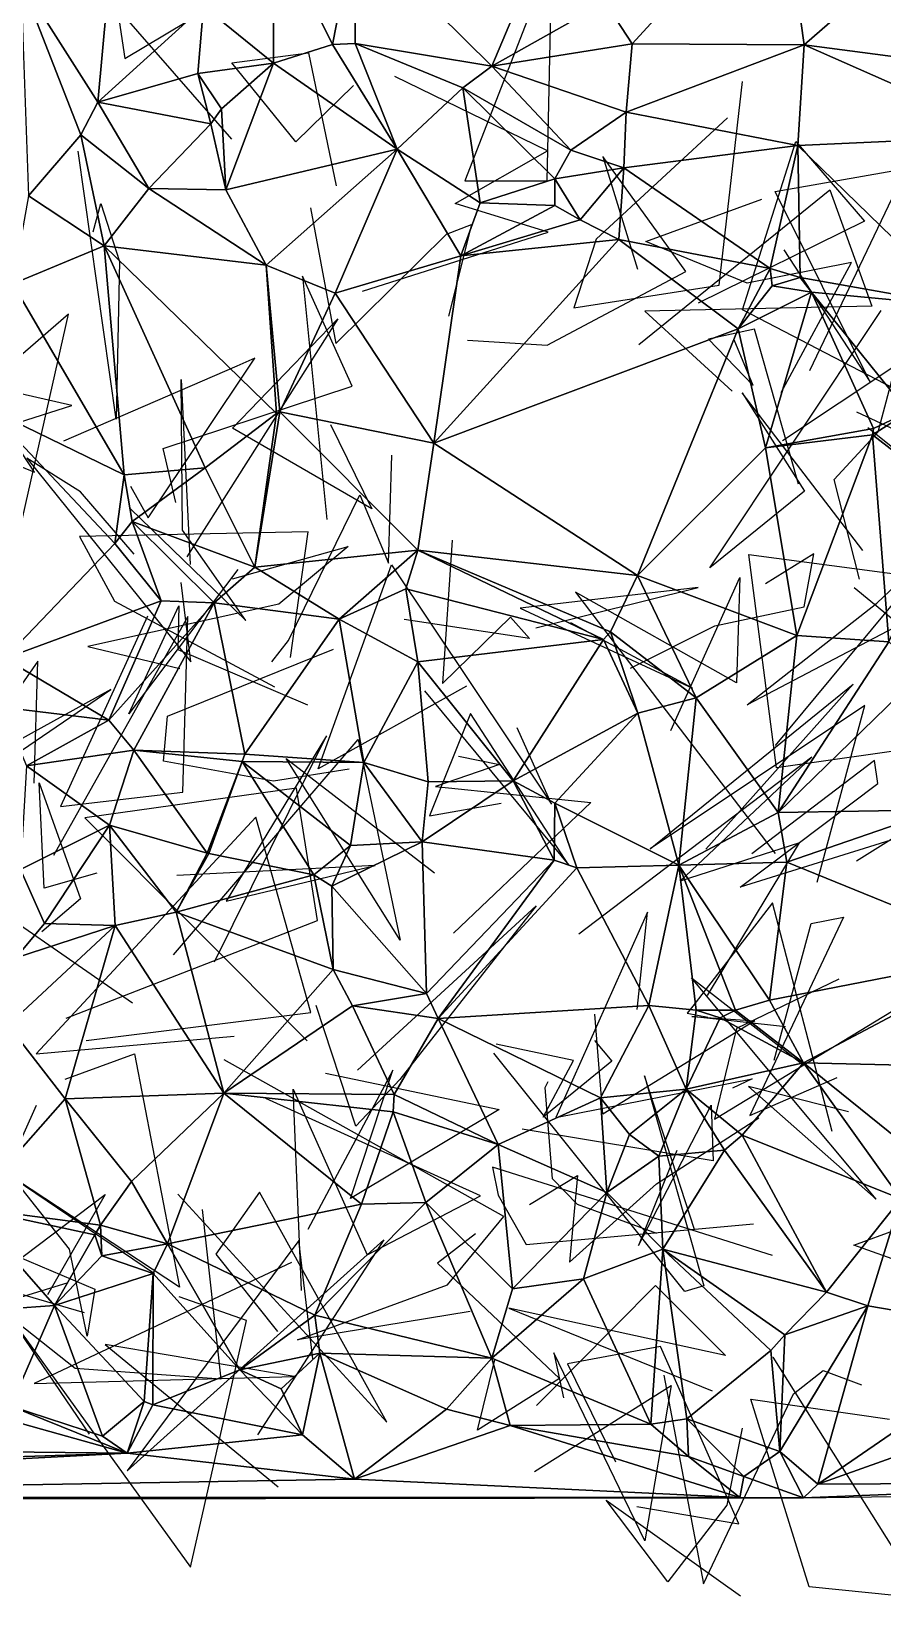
# Model space of a CAD drawing. Header units: metres. Extents: x -15.8 to 15.9, y -15.9 to 15.9.
# Drawn here: x 2.68 to 8.56, y -15.68 to -4.84 of the extents above; entities that cross this region are included whole.
import ezdxf

# ---------------------------------------------------------------- set-up
doc = ezdxf.new("R2010")
doc.units = ezdxf.units.M
doc.layers.add('CRACKS', color=1, linetype='Continuous')
doc.layers.add('STREET_MESH', color=7, linetype='Continuous')

msp = doc.modelspace()

# ---------------------------------------------------------------- linework, layer by layer
at = {"layer": 'CRACKS'}
for points in [[(4.065, -5.584, 0.1), (3.146, -4.529, 0.1), (3.208, -4.244, 0.1), (3.326, -5.026, 0.1), (4.326, -4.428, 0.1)], [(5.727, -4.604, 0.1), (6.26, -4.371, 0.1), (5.677, -5.872, 0.1), (6.245, -5.873, 0.1), (6.277, -4.381, 0.1)], [(4.907, -5.214, 0.1), (4.507, -5.602, 0.1), (4.064, -5.056, 0.1), (4.596, -4.987, 0.1), (4.787, -5.908, 0.1)], [(4.968, -6.635, 0.1), (6.252, -6.228, 0.1), (5.61, -6.029, 0.1), (6.248, -5.664, 0.1), (5.192, -5.15, 0.1)], [(7.492, -5.437, 0.1), (6.583, -6.276, 0.1), (6.429, -6.75, 0.1), (7.433, -6.594, 0.1), (7.595, -5.186, 0.1)], [(8.868, -7.425, 0.1), (7.596, -6.764, 0.1), (7.964, -5.601, 0.1), (8.439, -6.152, 0.1), (7.29, -6.719, 0.1)], [(3.107, -6.224, 0.1), (3.159, -6.028, 0.1), (3.289, -6.431, 0.1), (3.266, -7.521, 0.1), (3.004, -5.668, 0.1)], [(5.695, -6.974, 0.1), (6.246, -7.008, 0.1), (7.204, -6.5, 0.1), (6.629, -5.703, 0.1), (6.87, -6.482, 0.1)], [(7.881, -6.349, 0.1), (8.475, -7.26, 0.1), (7.822, -5.945, 0.1), (8.726, -5.787, 0.1), (8.059, -7.185, 0.1)], [(6.878, -7.005, 0.1), (8.2, -5.934, 0.1), (8.489, -6.739, 0.1), (6.92, -6.773, 0.1), (7.524, -7.327, 0.1)], [(4.609, -6.058, 0.1), (4.783, -6.997, 0.1), (5.55, -6.242, 0.1), (5.722, -6.174, 0.1), (5.562, -6.809, 0.1)], [(7.863, -7.336, 0.1), (8.348, -6.437, 0.1), (7.627, -6.58, 0.1), (6.928, -6.292, 0.1), (7.728, -5.998, 0.1)], [(3.679, -8.096, 0.1), (3.59, -7.722, 0.1), (4.897, -7.292, 0.1), (4.554, -6.531, 0.1), (4.722, -8.214, 0.1)], [(1.82, -7.788, 0.1), (2.959, -7.425, 0.1), (1.254, -7.036, 0.1), (1.113, -8.24, 0.1), (2.16, -6.653, 0.1)], [(2.012, -6.615, 0.1), (1.643, -7.448, 0.1), (2.7, -7.887, 0.1), (2.401, -7.432, 0.1), (1.93, -6.822, 0.1)], [(2.584, -8.358, 0.1), (2.937, -6.795, 0.1), (1.479, -8.058, 0.1), (1.813, -7.923, 0.1), (1.452, -8.32, 0.1)], [(8.428, -8.428, 0.1), (7.594, -7.337, 0.1), (8.023, -8.019, 0.1), (7.37, -8.548, 0.1), (8.554, -6.769, 0.1)], [(4.747, -7.558, 0.1), (5.034, -8.141, 0.1), (4.069, -7.582, 0.1), (4.799, -6.827, 0.1), (3.755, -8.471, 0.1)], [(7.983, -7.969, 0.1), (7.679, -6.897, 0.1), (7.36, -6.967, 0.1), (7.669, -7.287, 0.1), (7.538, -6.972, 0.1)], [(3.364, -7.984, 0.1), (3.486, -8.202, 0.1), (4.225, -7.099, 0.1), (4.099, -7.153, 0.1), (2.901, -7.673, 0.1)], [(8.404, -8.626, 0.1), (8.228, -7.938, 0.1), (8.533, -7.607, 0.1), (8.655, -7.148, 0.1), (7.873, -7.671, 0.1)], [(3.364, -8.139, 0.1), (4.163, -8.912, 0.1), (3.725, -8.288, 0.1), (3.716, -7.245, 0.1), (3.778, -8.526, 0.1)], [(8.384, -7.47, 0.1), (9.69, -8.078, 0.1), (8.926, -7.226, 0.1), (9.507, -8.416, 0.1), (8.461, -7.58, 0.1)], [(3.389, -8.453, 0.1), (3.02, -8.023, 0.1), (2.649, -7.789, 0.1), (3.782, -9.199, 0.1), (3.715, -8.649, 0.1)], [(4.341, -9.198, 0.1), (4.457, -9.05, 0.1), (4.949, -8.043, 0.1), (5.149, -8.515, 0.1), (5.172, -7.77, 0.1)], [(4.471, -9.168, 0.1), (4.592, -8.299, 0.1), (3.011, -8.332, 0.1), (3.254, -8.779, 0.1), (4.361, -9.37, 0.1)], [(8.689, -8.937, 0.1), (7.628, -9.495, 0.1), (8.524, -8.792, 0.1), (9.059, -8.286, 0.1), (7.821, -9.776, 0.1)], [(4.07, -8.624, 0.1), (4.869, -8.401, 0.1), (4.391, -8.8, 0.1), (3.07, -9.092, 0.1), (3.706, -9.243, 0.1)], [(5.588, -8.356, 0.1), (5.521, -9.347, 0.1), (5.991, -8.89, 0.1), (6.123, -9.036, 0.1), (5.257, -8.905, 0.1)], [(6.821, -9.241, 0.1), (7.405, -8.949, 0.1), (8.022, -8.818, 0.1), (8.088, -8.451, 0.1), (7.754, -8.659, 0.1)], [(4.106, -8.559, 0.1), (3.354, -9.557, 0.1), (3.699, -8.81, 0.1), (3.691, -9.112, 0.1), (4.588, -9.495, 0.1)], [(5.688, -9.366, 0.1), (4.661, -9.938, 0.1), (5.169, -8.528, 0.1), (6.276, -10.183, 0.1), (6.037, -9.654, 0.1)], [(8.367, -8.684, 0.1), (9.583, -9.681, 0.1), (7.831, -9.931, 0.1), (7.639, -8.455, 0.1), (9.36, -8.684, 0.1)], [(7.099, -9.672, 0.1), (7.577, -8.616, 0.1), (7.553, -9.343, 0.1), (6.441, -8.716, 0.1), (7.821, -10.522, 0.1)], [(6.167, -8.964, 0.1), (7.289, -8.685, 0.1), (6.058, -8.826, 0.1), (7.249, -9.381, 0.1), (6.408, -8.928, 0.1)], [(3.483, -8.882, 0.1), (2.881, -10.198, 0.1), (3.726, -10.098, 0.1), (3.761, -8.885, 0.1), (2.832, -10.537, 0.1)], [(2.699, -10.036, 0.1), (2.724, -9.194, 0.1), (2.004, -10.224, 0.1), (3.228, -9.39, 0.1), (1.93, -10.105, 0.1)], [(4.877, -9.941, 0.1), (4.354, -10.024, 0.1), (3.593, -9.885, 0.1), (3.62, -9.574, 0.1), (4.767, -9.11, 0.1)], [(5.397, -9.398, 0.1), (6.394, -10.603, 0.1), (5.714, -9.555, 0.1), (5.432, -10.263, 0.1), (5.926, -10.174, 0.1)], [(8.111, -10.722, 0.1), (8.441, -9.499, 0.1), (6.957, -10.49, 0.1), (8.36, -9.352, 0.1), (7.341, -10.494, 0.1)], [(3.662, -11.224, 0.1), (4.939, -9.736, 0.1), (5.228, -11.123, 0.1), (4.44, -9.867, 0.1), (5.467, -10.657, 0.1)], [(3.945, -11.273, 0.1), (4.72, -9.71, 0.1), (4.026, -10.853, 0.1), (5.057, -10.606, 0.1), (3.686, -10.676, 0.1)], [(5.633, -9.85, 0.1), (5.915, -9.907, 0.1), (5.472, -10.06, 0.1), (6.547, -10.171, 0.1), (5.597, -11.074, 0.1)], [(7.353, -11.505, 0.1), (7.99, -10.449, 0.1), (7.164, -10.715, 0.1), (8.074, -9.858, 0.1), (6.465, -11.081, 0.1)], [(8.725, -10.399, 0.1), (7.58, -10.756, 0.1), (8.531, -10.039, 0.1), (8.507, -9.88, 0.1), (7.66, -10.526, 0.1)], [(3.132, -10.658, 0.1), (2.768, -10.762, 0.1), (2.733, -10.034, 0.1), (3.019, -10.837, 0.1), (2.752, -11.064, 0.1)], [(2.921, -11.661, 0.1), (4.658, -10.987, 0.1), (4.512, -10.071, 0.1), (3.05, -10.277, 0.1), (4.585, -11.819, 0.1)], [(3.378, -11.559, 0.1), (2.106, -10.677, 0.1), (1.742, -10.703, 0.1), (2.434, -10.27, 0.1), (2.611, -10.678, 0.1)], [(3.059, -11.817, 0.1), (4.611, -11.623, 0.1), (4.23, -10.272, 0.1), (2.713, -11.909, 0.1), (4.082, -11.787, 0.1)], [(8.969, -10.729, 0.1), (9.027, -10.363, 0.1), (8.86, -10.538, 0.1), (8.967, -10.211, 0.1), (8.384, -10.575, 0.1)], [(4.935, -12.022, 0.1), (6.168, -10.885, 0.1), (5.226, -12.085, 0.1), (4.922, -12.408, 0.1), (4.648, -11.574, 0.1)], [(6.868, -11.601, 0.1), (6.938, -10.929, 0.1), (6.306, -12.349, 0.1), (7.663, -12.081, 0.1), (7.526, -12.145, 0.1)], [(8.216, -12.446, 0.1), (7.802, -10.865, 0.1), (7.251, -11.578, 0.1), (7.212, -11.628, 0.1), (7.356, -11.655, 0.1)], [(7.815, -11.952, 0.1), (8.071, -11.008, 0.1), (8.294, -10.964, 0.1), (7.645, -12.335, 0.1), (8.25, -12.071, 0.1)], [(8.328, -12.31, 0.1), (7.636, -12.135, 0.1), (8.519, -12.913, 0.1), (7.243, -11.383, 0.1), (8.012, -11.981, 0.1)], [(8.262, -11.392, 0.1), (7.555, -11.732, 0.1), (7.402, -12.36, 0.1), (8.796, -11.511, 0.1), (9.006, -12.851, 0.1)], [(7.893, -11.721, 0.1), (7.245, -11.65, 0.1), (7.681, -11.68, 0.1), (6.63, -12.325, 0.1), (6.574, -11.635, 0.1)], [(2.914, -12.083, 0.1), (3.393, -11.909, 0.1), (3.704, -13.521, 0.1), (2.49, -12.721, 0.1), (3.531, -13.427, 0.1)], [(7.264, -13.122, 0.1), (6.917, -12.061, 0.1), (7.328, -13.513, 0.1), (7.196, -13.552, 0.1), (5.877, -11.903, 0.1)], [(6.572, -11.816, 0.1), (6.693, -11.959, 0.1), (6.217, -12.346, 0.1), (6.426, -11.954, 0.1), (5.893, -11.841, 0.1)], [(5.713, -13.69, 0.1), (4.52, -13.886, 0.1), (5.556, -13.506, 0.1), (5.946, -13.033, 0.1), (4.013, -11.949, 0.1)], [(4.712, -12.043, 0.1), (5.914, -12.293, 0.1), (4.885, -12.909, 0.1), (5.178, -12.021, 0.1), (4.591, -13.122, 0.1)], [(9.089, -13.489, 0.1), (8.364, -13.231, 0.1), (8.969, -13.01, 0.1), (9.296, -13.57, 0.1), (9.497, -12.003, 0.1)], [(7.004, -13.15, 0.1), (6.455, -12.95, 0.1), (6.282, -12.772, 0.1), (6.232, -12.142, 0.1), (6.253, -12.1, 0.1)], [(4.546, -13.544, 0.1), (4.489, -12.153, 0.1), (5.001, -13.299, 0.1), (5.784, -12.891, 0.1), (4.3, -12.218, 0.1)], [(3.861, -12.985, 0.1), (3.99, -14.158, 0.1), (2.982, -14.083, 0.1), (2.183, -13.453, 0.1), (2.714, -12.263, 0.1)], [(7.142, -12.577, 0.1), (6.876, -13.233, 0.1), (7.378, -12.264, 0.1), (7.393, -12.647, 0.1), (6.073, -12.429, 0.1)], [(6.122, -12.95, 0.1), (6.455, -12.75, 0.1), (6.4, -13.349, 0.1), (7.001, -12.807, 0.1), (7.709, -12.351, 0.1)], [(2.586, -13.31, 0.1), (3.119, -13.536, 0.1), (3.064, -13.86, 0.1), (2.943, -13.259, 0.1), (2.252, -12.386, 0.1)], [(7.803, -13.303, 0.1), (5.867, -12.692, 0.1), (5.906, -12.886, 0.1), (6.101, -13.227, 0.1), (7.671, -13.084, 0.1)], [(3.046, -13.698, 0.1), (2.169, -13.443, 0.1), (2.082, -13.717, 0.1), (3.19, -12.881, 0.1), (2.791, -13.575, 0.1)], [(3.692, -12.879, 0.1), (5.136, -14.455, 0.1), (4.256, -12.864, 0.1), (3.955, -13.294, 0.1), (4.38, -13.828, 0.1)], [(4.624, -14.017, 0.1), (4.529, -13.198, 0.1), (3.341, -14.791, 0.1), (5.117, -13.194, 0.1), (4.242, -14.542, 0.1)], [(5.749, -13.152, 0.1), (5.488, -13.356, 0.1), (6.331, -14.153, 0.1), (5.763, -14.511, 0.1), (5.883, -14.023, 0.1)], [(4.477, -13.351, 0.1), (2.699, -14.188, 0.1), (4.497, -14.14, 0.1), (3.189, -13.918, 0.1), (4.386, -14.902, 0.1)], [(2.932, -13.491, 0.1), (1.247, -14.009, 0.1), (2.093, -13.962, 0.1), (1.062, -14.471, 0.1), (1.335, -14.849, 0.1)], [(6.171, -14.34, 0.1), (6.993, -13.509, 0.1), (7.477, -13.993, 0.1), (5.981, -13.666, 0.1), (7.385, -14.238, 0.1)], [(3.082, -14.537, 0.1), (2.514, -13.704, 0.1), (3.779, -15.457, 0.1), (4.167, -13.753, 0.1), (3.702, -13.589, 0.1)], [(6.157, -14.797, 0.1), (7.102, -14.201, 0.1), (6.92, -15.275, 0.1), (6.291, -13.976, 0.1), (6.357, -14.287, 0.1)], [(6.865, -15.038, 0.1), (7.569, -15.158, 0.1), (7.029, -13.932, 0.1), (6.385, -14.051, 0.1), (6.718, -14.729, 0.1)], [(7.805, -14.006, 0.1), (8.854, -15.675, 0.1), (8.057, -15.594, 0.1), (7.653, -14.295, 0.1), (8.611, -14.435, 0.1)], [(7.052, -14.129, 0.1), (7.325, -15.572, 0.1), (7.947, -14.26, 0.1), (8.152, -14.097, 0.1), (8.419, -14.197, 0.1)], [(7.593, -14.497, 0.1), (7.487, -15.029, 0.1), (7.08, -15.558, 0.1), (6.654, -14.995, 0.1), (7.582, -15.656, 0.1)]]:
    msp.add_polyline3d(points, dxfattribs=at)
at = {"layer": 'STREET_MESH'}
for points in [[(7.863, -3.8), (6.646, -4.64), (6.832, -4.924)], [(8.021, -4.933), (7.863, -3.8), (6.832, -4.924)], [(7.863, -3.8), (8.021, -4.933), (8.959, -4.115)], [(6.335, -3.959), (4.915, -4.142), (5.862, -5.079)], [(6.646, -4.64), (6.335, -3.959), (5.862, -5.079)], [(3.87, -4.666), (4.353, -5.059), (4.35, -4.103)], [(4.35, -4.103), (4.353, -5.059), (4.762, -4.929)], [(4.915, -4.142), (4.35, -4.103), (4.762, -4.929)], [(8.021, -4.933), (9.669, -5.149), (8.959, -4.115)], [(4.917, -4.922), (4.915, -4.142), (4.762, -4.929)], [(4.915, -4.142), (4.917, -4.922), (5.862, -5.079)], [(3.138, -5.328), (3.232, -4.318), (2.606, -4.49)], [(3.87, -4.666), (3.232, -4.318), (3.138, -5.328)], [(3.022, -5.554), (3.138, -5.328), (2.606, -4.49)], [(2.659, -5.975), (3.022, -5.554), (2.606, -4.49)], [(6.832, -4.924), (6.646, -4.64), (5.862, -5.079)], [(3.829, -5.13), (3.87, -4.666), (3.138, -5.328)], [(3.87, -4.666), (3.829, -5.13), (4.353, -5.059)], [(4.353, -5.059), (5.207, -5.654), (4.762, -4.929)], [(5.207, -5.654), (4.917, -4.922), (4.762, -4.929)], [(4.917, -4.922), (5.661, -5.229), (5.862, -5.079)], [(4.917, -4.922), (5.207, -5.654), (5.661, -5.229)], [(6.792, -5.398), (6.832, -4.924), (5.862, -5.079)], [(6.792, -5.398), (8.021, -4.933), (6.832, -4.924)], [(8.021, -4.933), (6.792, -5.398), (7.977, -5.628)], [(8.021, -4.933), (7.977, -5.628), (9.445, -5.562)], [(9.669, -5.149), (8.021, -4.933), (9.445, -5.562)], [(3.829, -5.13), (3.993, -5.375), (4.353, -5.059)], [(4.353, -5.059), (3.993, -5.375), (4.024, -5.934)], [(5.207, -5.654), (4.353, -5.059), (4.024, -5.934)], [(5.661, -5.229), (6.408, -5.661), (5.862, -5.079)], [(6.408, -5.661), (6.792, -5.398), (5.862, -5.079)], [(3.921, -5.479), (3.829, -5.13), (3.138, -5.328)], [(3.993, -5.375), (3.829, -5.13), (3.921, -5.479)], [(5.207, -5.654), (5.781, -6.024), (5.661, -5.229)], [(6.299, -5.859), (6.408, -5.661), (5.661, -5.229)], [(5.781, -6.024), (6.299, -5.859), (5.661, -5.229)], [(3.022, -5.554), (3.492, -5.926), (3.138, -5.328)], [(3.492, -5.926), (3.921, -5.479), (3.138, -5.328)], [(3.993, -5.375), (3.921, -5.479), (4.024, -5.934)], [(6.792, -5.398), (6.408, -5.661), (6.775, -5.783)], [(6.792, -5.398), (6.775, -5.783), (7.977, -5.628)], [(3.921, -5.479), (3.492, -5.926), (4.024, -5.934)], [(3.182, -6.322), (3.022, -5.554), (2.659, -5.975)], [(3.022, -5.554), (3.182, -6.322), (3.492, -5.926)], [(6.775, -5.783), (7.786, -6.479), (7.977, -5.628)], [(7.977, -5.628), (7.786, -6.479), (7.994, -6.54)], [(7.977, -5.628), (9.123, -6.741), (9.445, -5.562)], [(9.123, -6.741), (7.977, -5.628), (7.994, -6.54)], [(4.302, -6.455), (5.207, -5.654), (4.024, -5.934)], [(4.779, -6.648), (5.207, -5.654), (4.302, -6.455)], [(5.649, -6.39), (5.207, -5.654), (4.779, -6.648)], [(5.781, -6.024), (5.207, -5.654), (5.649, -6.39)], [(6.408, -5.661), (6.299, -5.859), (6.775, -5.783)], [(6.299, -5.859), (6.473, -6.141), (6.775, -5.783)], [(6.473, -6.141), (6.74, -6.278), (6.775, -5.783)], [(6.74, -6.278), (7.786, -6.479), (6.775, -5.783)], [(3.492, -5.926), (3.182, -6.322), (4.302, -6.455)], [(3.492, -5.926), (4.302, -6.455), (4.024, -5.934)], [(6.299, -5.859), (5.781, -6.024), (6.297, -6.042)], [(6.473, -6.141), (6.299, -5.859), (6.297, -6.042)], [(2.551, -6.585), (3.182, -6.322), (2.659, -5.975)], [(5.781, -6.024), (5.649, -6.39), (6.297, -6.042)], [(5.649, -6.39), (6.473, -6.141), (6.297, -6.042)], [(6.473, -6.141), (5.649, -6.39), (6.74, -6.278)], [(7.565, -6.895), (6.74, -6.278), (5.462, -7.685)], [(6.74, -6.278), (5.649, -6.39), (5.462, -7.685)], [(7.786, -6.479), (6.74, -6.278), (7.565, -6.895)], [(3.182, -6.322), (2.551, -6.585), (3.32, -7.906)], [(3.88, -7.856), (3.182, -6.322), (3.32, -7.906)], [(3.182, -6.322), (4.375, -7.481), (4.302, -6.455)], [(4.375, -7.481), (3.182, -6.322), (3.88, -7.856)], [(5.649, -6.39), (4.779, -6.648), (5.462, -7.685)], [(4.779, -6.648), (4.302, -6.455), (4.398, -7.47)], [(4.302, -6.455), (4.375, -7.481), (4.398, -7.47)], [(7.801, -6.599), (7.786, -6.479), (7.565, -6.895)], [(7.786, -6.479), (7.801, -6.599), (7.994, -6.54)], [(2.551, -6.585), (2.376, -7.446), (3.32, -7.906)], [(8.073, -6.641), (7.801, -6.599), (7.565, -6.895)], [(7.801, -6.599), (8.073, -6.641), (7.994, -6.54)], [(8.073, -6.641), (9.123, -6.741), (7.994, -6.54)], [(4.779, -6.648), (4.398, -7.47), (5.462, -7.685)], [(7.755, -7.719), (8.073, -6.641), (7.565, -6.895)], [(8.073, -6.641), (7.755, -7.719), (8.5, -7.585)], [(8.74, -7.471), (8.073, -6.641), (8.5, -7.585)], [(8.073, -6.641), (8.74, -7.471), (9.123, -6.741)], [(7.565, -6.895), (5.462, -7.685), (6.87, -8.6)], [(7.755, -7.719), (7.565, -6.895), (6.87, -8.6)], [(2.376, -7.446), (3.257, -8.38), (3.32, -7.906)], [(3.257, -8.38), (2.376, -7.446), (2.495, -9.174)], [(4.224, -8.543), (5.352, -8.426), (4.398, -7.47)], [(4.375, -7.481), (4.224, -8.543), (4.398, -7.47)], [(4.398, -7.47), (5.352, -8.426), (5.462, -7.685)], [(8.493, -7.629), (8.74, -7.471), (8.5, -7.585)], [(8.74, -7.471), (8.493, -7.629), (9.064, -8.069)], [(4.224, -8.543), (4.375, -7.481), (3.88, -7.856)], [(7.755, -7.719), (8.493, -7.629), (8.5, -7.585)], [(5.462, -7.685), (5.352, -8.426), (6.87, -8.6)], [(8.493, -7.629), (7.755, -7.719), (7.97, -9.016)], [(8.608, -9.059), (8.493, -7.629), (7.97, -9.016)], [(8.493, -7.629), (8.608, -9.059), (9.064, -8.069)], [(7.755, -7.719), (6.87, -8.6), (7.97, -9.016)], [(3.257, -8.38), (3.377, -8.228), (3.32, -7.906)], [(3.377, -8.228), (3.88, -7.856), (3.32, -7.906)], [(4.224, -8.543), (3.88, -7.856), (3.377, -8.228)], [(3.377, -8.228), (3.257, -8.38), (3.576, -8.776)], [(3.944, -8.789), (3.377, -8.228), (3.576, -8.776)], [(3.944, -8.789), (4.224, -8.543), (3.377, -8.228)], [(3.576, -8.776), (3.257, -8.38), (2.495, -9.174)], [(5.352, -8.426), (4.224, -8.543), (4.807, -8.903)], [(5.269, -8.694), (5.352, -8.426), (4.807, -8.903)], [(5.269, -8.694), (6.635, -9.044), (5.352, -8.426)], [(5.352, -8.426), (6.683, -8.991), (6.87, -8.6)], [(5.352, -8.426), (6.635, -9.044), (6.683, -8.991)], [(4.224, -8.543), (3.944, -8.789), (4.807, -8.903)], [(6.683, -8.991), (7.276, -9.446), (6.87, -8.6)], [(6.87, -8.6), (7.276, -9.446), (7.97, -9.016)], [(3.576, -8.776), (2.495, -9.174), (3.216, -9.601)], [(3.944, -8.789), (3.576, -8.776), (3.216, -9.601)], [(5.352, -9.198), (5.269, -8.694), (4.807, -8.903)], [(5.269, -8.694), (5.352, -9.198), (6.635, -9.044)], [(3.944, -8.789), (3.216, -9.601), (3.388, -9.809)], [(4.156, -9.836), (3.944, -8.789), (3.388, -9.809)], [(3.944, -8.789), (4.156, -9.836), (4.807, -8.903)], [(4.156, -9.836), (4.977, -9.895), (4.807, -8.903)], [(4.977, -9.895), (5.352, -9.198), (4.807, -8.903)], [(6.683, -8.991), (6.635, -9.044), (6.872, -9.553)], [(7.276, -9.446), (6.683, -8.991), (6.872, -9.553)], [(6.635, -9.044), (5.352, -9.198), (6.009, -10.02)], [(6.635, -9.044), (6.009, -10.02), (6.872, -9.553)], [(7.276, -9.446), (7.841, -10.239), (7.97, -9.016)], [(7.841, -10.239), (8.608, -9.059), (7.97, -9.016)], [(7.841, -10.239), (8.842, -9.267), (8.608, -9.059)], [(2.495, -9.174), (2.476, -9.512), (3.216, -9.601)], [(5.423, -10.027), (5.352, -9.198), (4.977, -9.895)], [(5.352, -9.198), (5.423, -10.027), (6.009, -10.02)], [(8.842, -9.267), (7.841, -10.239), (8.953, -10.221)], [(3.216, -9.601), (2.476, -9.512), (2.646, -9.916)], [(7.155, -10.603), (7.276, -9.446), (6.872, -9.553)], [(7.841, -10.239), (7.276, -9.446), (7.155, -10.603)], [(3.388, -9.809), (3.216, -9.601), (2.646, -9.916)], [(6.009, -10.02), (6.297, -10.174), (6.872, -9.553)], [(6.297, -10.174), (7.155, -10.603), (6.872, -9.553)], [(3.219, -10.328), (3.388, -9.809), (2.646, -9.916)], [(3.219, -10.328), (3.895, -10.52), (3.388, -9.809)], [(3.895, -10.52), (4.136, -9.886), (3.388, -9.809)], [(4.136, -9.886), (4.156, -9.836), (3.388, -9.809)], [(4.136, -9.886), (4.977, -9.895), (4.156, -9.836)], [(2.605, -10.634), (3.219, -10.328), (2.646, -9.916)], [(3.907, -10.524), (4.136, -9.886), (3.895, -10.52)], [(4.136, -9.886), (3.907, -10.524), (4.631, -10.671)], [(4.885, -10.468), (4.136, -9.886), (4.631, -10.671)], [(4.136, -9.886), (4.885, -10.468), (4.977, -9.895)], [(4.977, -9.895), (4.885, -10.468), (5.381, -10.442)], [(5.423, -10.027), (4.977, -9.895), (5.381, -10.442)], [(6.293, -10.569), (6.009, -10.02), (5.381, -10.442)], [(6.009, -10.02), (5.423, -10.027), (5.381, -10.442)], [(6.293, -10.569), (6.297, -10.174), (6.009, -10.02)], [(6.297, -10.174), (6.293, -10.569), (6.45, -10.622)], [(7.155, -10.603), (6.297, -10.174), (6.45, -10.622)], [(7.903, -10.582), (7.841, -10.239), (7.155, -10.603)], [(8.953, -10.221), (7.841, -10.239), (7.903, -10.582)], [(8.953, -10.221), (7.903, -10.582), (9.447, -11.213)], [(2.605, -10.634), (2.769, -11.006), (3.219, -10.328)], [(3.219, -10.328), (2.769, -11.006), (3.258, -11.02)], [(3.681, -10.929), (3.219, -10.328), (3.258, -11.02)], [(3.219, -10.328), (3.681, -10.929), (3.895, -10.52)], [(4.757, -10.748), (4.885, -10.468), (4.631, -10.671)], [(4.757, -10.748), (5.41, -11.49), (5.381, -10.442)], [(4.885, -10.468), (4.757, -10.748), (5.381, -10.442)], [(5.41, -11.49), (6.293, -10.569), (5.381, -10.442)], [(3.681, -10.929), (3.907, -10.524), (3.895, -10.52)], [(3.907, -10.524), (3.681, -10.929), (4.631, -10.671)], [(5.491, -11.664), (6.293, -10.569), (5.41, -11.49)], [(6.293, -10.569), (5.491, -11.664), (6.45, -10.622)], [(6.949, -11.573), (7.155, -10.603), (6.45, -10.622)], [(6.949, -11.573), (7.275, -11.606), (7.155, -10.603)], [(7.783, -11.538), (7.903, -10.582), (7.155, -10.603)], [(7.275, -11.606), (7.546, -11.606), (7.155, -10.603)], [(7.546, -11.606), (7.783, -11.538), (7.155, -10.603)], [(7.903, -10.582), (7.783, -11.538), (9.447, -11.213)], [(2.572, -11.244), (2.769, -11.006), (2.605, -10.634)], [(3.681, -10.929), (4.765, -11.325), (4.631, -10.671)], [(4.765, -11.325), (4.757, -10.748), (4.631, -10.671)], [(5.491, -11.664), (6.949, -11.573), (6.45, -10.622)], [(4.757, -10.748), (4.765, -11.325), (5.41, -11.49)], [(4.009, -12.18), (3.681, -10.929), (3.258, -11.02)], [(4.765, -11.325), (3.681, -10.929), (4.009, -12.18)], [(2.914, -12.219), (3.258, -11.02), (2.52, -11.709)], [(3.258, -11.02), (2.572, -11.244), (2.52, -11.709)], [(2.769, -11.006), (2.572, -11.244), (3.258, -11.02)], [(2.914, -12.219), (4.009, -12.18), (3.258, -11.02)], [(7.783, -11.538), (8.018, -11.971), (9.447, -11.213)], [(8.018, -11.971), (9.494, -12.004), (9.447, -11.213)], [(4.765, -11.325), (4.009, -12.18), (4.9, -11.576)], [(5.41, -11.49), (4.765, -11.325), (4.9, -11.576)], [(4.009, -12.18), (5.187, -12.19), (4.9, -11.576)], [(5.491, -11.664), (5.41, -11.49), (4.9, -11.576)], [(5.187, -12.19), (5.491, -11.664), (4.9, -11.576)], [(6.949, -11.573), (5.491, -11.664), (6.613, -12.212)], [(7.207, -12.152), (6.949, -11.573), (6.613, -12.212)], [(7.275, -11.606), (6.949, -11.573), (7.207, -12.152)], [(7.783, -11.538), (7.546, -11.606), (8.018, -11.971)], [(5.491, -11.664), (5.187, -12.19), (5.906, -12.536)], [(5.491, -11.664), (5.906, -12.536), (6.613, -12.212)], [(7.275, -11.606), (7.207, -12.152), (7.44, -11.66)], [(7.207, -12.152), (8.018, -11.971), (7.44, -11.66)], [(7.546, -11.606), (7.275, -11.606), (7.44, -11.66)], [(8.018, -11.971), (7.546, -11.606), (7.44, -11.66)], [(2.248, -12.973), (2.914, -12.219), (2.52, -11.709)], [(8.018, -11.971), (7.207, -12.152), (7.593, -12.471)], [(8.691, -12.911), (8.018, -11.971), (7.593, -12.471)], [(8.018, -11.971), (8.691, -12.911), (8.866, -12.656)], [(9.494, -12.004), (8.018, -11.971), (8.866, -12.656)], [(3.157, -13.092), (2.914, -12.219), (2.248, -12.973)], [(2.914, -12.219), (3.371, -12.79), (4.009, -12.18)], [(3.157, -13.092), (3.371, -12.79), (2.914, -12.219)], [(3.371, -12.79), (3.621, -13.222), (4.009, -12.18)], [(4.009, -12.18), (3.621, -13.222), (4.961, -12.948)], [(5.181, -12.309), (4.009, -12.18), (4.961, -12.948)], [(5.181, -12.309), (5.187, -12.19), (4.009, -12.18)], [(5.187, -12.19), (5.181, -12.309), (5.906, -12.536)], [(5.906, -12.536), (6.657, -12.866), (6.613, -12.212)], [(6.815, -12.466), (7.207, -12.152), (6.613, -12.212)], [(6.657, -12.866), (6.815, -12.466), (6.613, -12.212)], [(6.815, -12.466), (7.016, -12.615), (7.207, -12.152)], [(7.016, -12.615), (7.472, -12.575), (7.207, -12.152)], [(7.207, -12.152), (7.472, -12.575), (7.593, -12.471)], [(5.407, -12.937), (5.181, -12.309), (4.961, -12.948)], [(5.181, -12.309), (5.407, -12.937), (5.906, -12.536)], [(5.906, -12.536), (5.407, -12.937), (6.005, -13.532)], [(6.657, -12.866), (5.906, -12.536), (6.005, -13.532)], [(6.815, -12.466), (6.657, -12.866), (7.016, -12.615)], [(7.472, -12.575), (8.175, -13.556), (7.593, -12.471)], [(8.175, -13.556), (8.691, -12.911), (7.593, -12.471)], [(7.016, -12.615), (6.657, -12.866), (7.044, -13.258)], [(7.472, -12.575), (7.016, -12.615), (7.044, -13.258)], [(8.175, -13.556), (7.472, -12.575), (7.044, -13.258)], [(3.371, -12.79), (3.157, -13.092), (3.621, -13.222)], [(6.497, -13.464), (6.657, -12.866), (6.005, -13.532)], [(6.657, -12.866), (6.497, -13.464), (7.044, -13.258)], [(3.157, -13.092), (2.248, -12.973), (3.119, -13.16)], [(2.248, -12.973), (2.839, -13.649), (3.119, -13.16)], [(2.518, -13.672), (2.839, -13.649), (2.248, -12.973)], [(3.621, -13.222), (4.638, -13.716), (4.961, -12.948)], [(4.638, -13.716), (5.407, -12.937), (4.961, -12.948)], [(4.638, -13.716), (5.862, -14.012), (5.407, -12.937)], [(5.407, -12.937), (5.862, -14.012), (6.005, -13.532)], [(8.691, -12.911), (8.175, -13.556), (8.462, -13.651)], [(8.691, -12.911), (8.462, -13.651), (9.624, -13.848)], [(3.167, -13.304), (3.157, -13.092), (3.119, -13.16)], [(3.157, -13.092), (3.167, -13.304), (3.621, -13.222)], [(2.839, -13.649), (3.167, -13.304), (3.119, -13.16)], [(2.839, -13.649), (3.521, -13.428), (3.167, -13.304)], [(3.167, -13.304), (3.521, -13.428), (3.621, -13.222)], [(3.621, -13.222), (3.521, -13.428), (4.12, -14.092)], [(4.638, -13.716), (3.621, -13.222), (4.12, -14.092)], [(6.497, -13.464), (6.962, -14.469), (7.044, -13.258)], [(6.962, -14.469), (7.21, -14.432), (7.044, -13.258)], [(7.21, -14.432), (7.791, -13.96), (7.044, -13.258)], [(7.791, -13.96), (7.887, -13.851), (7.044, -13.258)], [(7.887, -13.851), (8.175, -13.556), (7.044, -13.258)], [(3.521, -13.428), (2.839, -13.649), (3.458, -14.312)], [(3.519, -14.336), (3.521, -13.428), (3.458, -14.312)], [(3.521, -13.428), (3.519, -14.336), (4.12, -14.092)], [(5.862, -14.012), (6.497, -13.464), (6.005, -13.532)], [(5.862, -14.012), (6.962, -14.469), (6.497, -13.464)], [(2.537, -14.344), (2.839, -13.649), (2.518, -13.672)], [(2.839, -13.649), (2.537, -14.344), (3.17, -14.552)], [(2.839, -13.649), (3.17, -14.552), (3.458, -14.312)], [(8.462, -13.651), (7.853, -14.657), (8.116, -14.883)], [(7.887, -13.851), (7.853, -14.657), (8.462, -13.651)], [(8.175, -13.556), (7.887, -13.851), (8.462, -13.651)], [(8.462, -13.651), (8.116, -14.883), (9.624, -13.848)], [(4.673, -13.978), (4.638, -13.716), (4.12, -14.092)], [(5.862, -14.012), (4.638, -13.716), (4.673, -13.978)], [(7.853, -14.657), (7.887, -13.851), (7.791, -13.96)], [(9.624, -13.848), (8.116, -14.883), (9.973, -14.222)], [(4.406, -14.224), (4.673, -13.978), (4.12, -14.092)], [(4.406, -14.224), (4.554, -14.542), (4.673, -13.978)], [(4.554, -14.542), (4.913, -14.85), (4.673, -13.978)], [(5.549, -14.366), (5.862, -14.012), (4.673, -13.978)], [(4.913, -14.85), (5.549, -14.366), (4.673, -13.978)], [(7.853, -14.657), (7.791, -13.96), (7.21, -14.432)], [(5.862, -14.012), (5.549, -14.366), (5.99, -14.477)], [(6.962, -14.469), (5.862, -14.012), (5.99, -14.477)], [(1.604, -14.184), (-0.732, -14.625), (3.341, -14.668)], [(2.537, -14.344), (1.604, -14.184), (3.341, -14.668)], [(3.519, -14.336), (4.554, -14.542), (4.12, -14.092)], [(4.554, -14.542), (4.406, -14.224), (4.12, -14.092)], [(9.973, -14.222), (8.116, -14.883), (10.717, -14.87)], [(3.17, -14.552), (2.537, -14.344), (3.341, -14.668)], [(3.458, -14.312), (3.17, -14.552), (3.341, -14.668)], [(3.519, -14.336), (3.458, -14.312), (3.341, -14.668)], [(4.554, -14.542), (3.519, -14.336), (3.341, -14.668)], [(5.549, -14.366), (4.913, -14.85), (5.99, -14.477)], [(5.99, -14.477), (4.913, -14.85), (7.577, -14.975)], [(7.223, -14.693), (6.962, -14.469), (5.99, -14.477)], [(7.223, -14.693), (5.99, -14.477), (7.577, -14.975)], [(6.962, -14.469), (7.223, -14.693), (7.21, -14.432)], [(7.223, -14.693), (7.605, -14.83), (7.21, -14.432)], [(7.605, -14.83), (7.853, -14.657), (7.21, -14.432)], [(-0.732, -14.625), (-1.841, -14.837), (3.341, -14.668)], [(4.913, -14.85), (4.554, -14.542), (3.341, -14.668)], [(-1.841, -14.837), (-2.493, -14.976), (3.341, -14.668)], [(-2.493, -14.976), (4.913, -14.85), (3.341, -14.668)], [(7.605, -14.83), (7.223, -14.693), (7.577, -14.975)], [(7.853, -14.657), (7.605, -14.83), (8.016, -14.979)], [(7.853, -14.657), (8.016, -14.979), (8.116, -14.883)], [(8.016, -14.979), (7.605, -14.83), (7.577, -14.975)], [(4.913, -14.85), (-2.493, -14.976), (7.577, -14.975)], [(8.116, -14.883), (8.016, -14.979), (10.717, -14.87)], [(10.717, -14.87), (8.016, -14.979), (13.492, -14.898)], [(-2.493, -14.976), (-3.143, -14.992), (7.577, -14.975)], [(-3.143, -14.992), (8.016, -14.979), (7.577, -14.975)]]:
    msp.add_3dface(points, dxfattribs=at)

doc.saveas('drawing.dxf')
